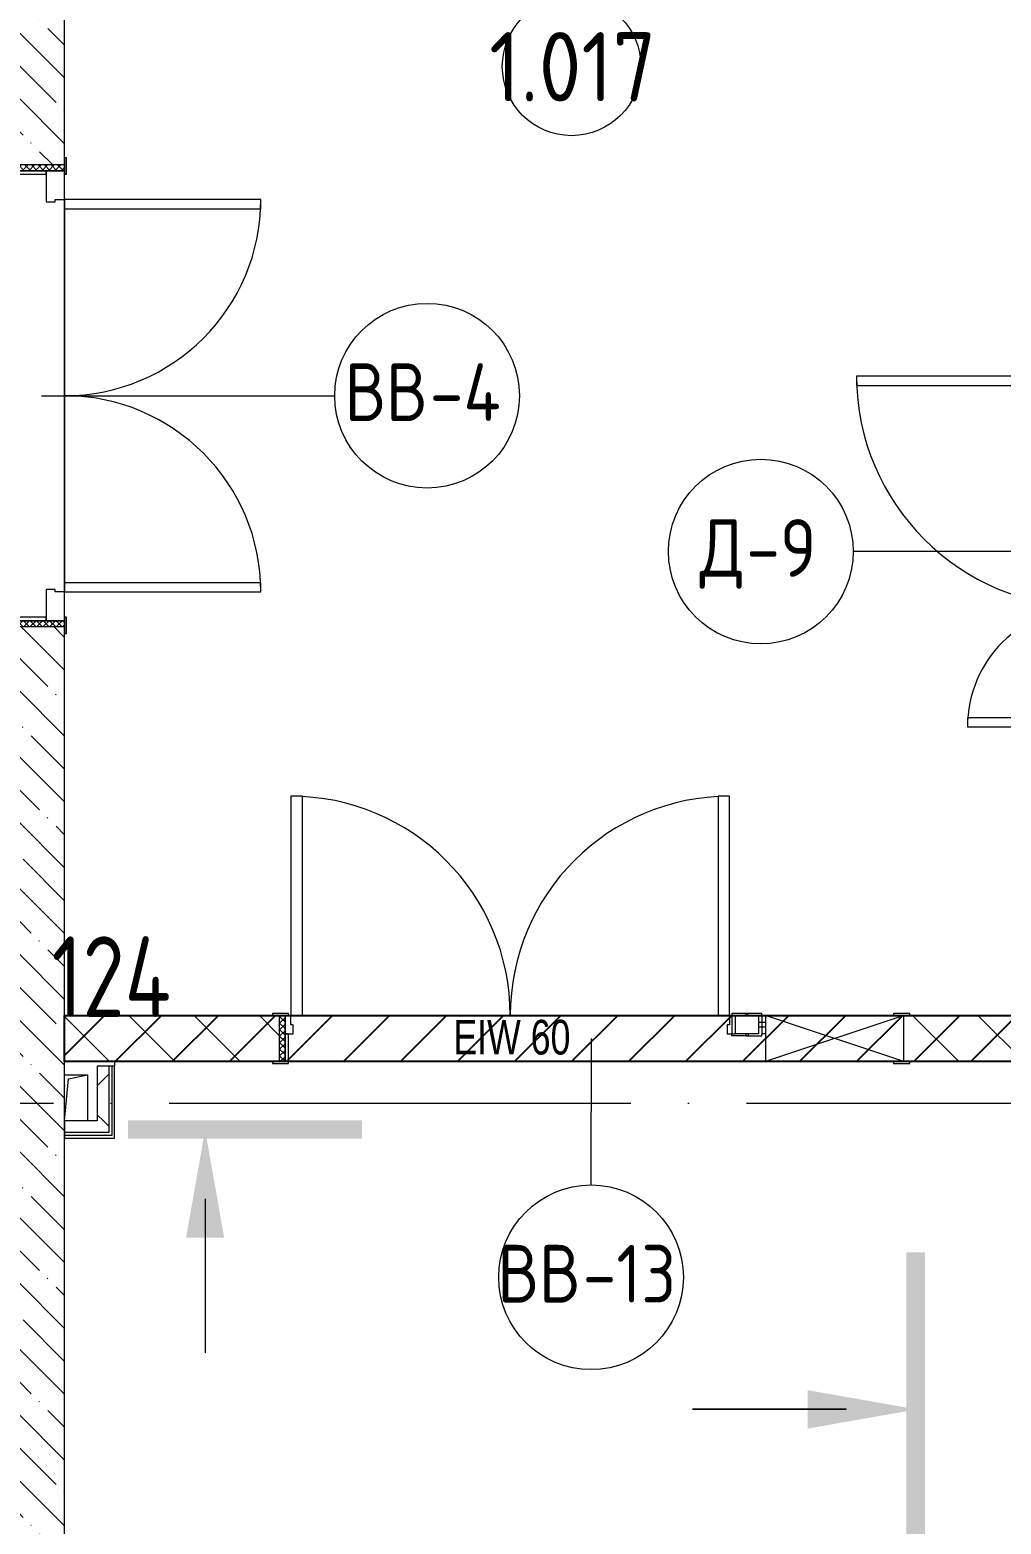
# Model space of a CAD drawing. Header units: millimetres. Extents: x -68946 to 690821, y -552984 to 293768.
# Drawn here: x 81638 to 85844, y 43701 to 50175 of the extents above; entities that cross this region are included whole.
import ezdxf

# ---------------------------------------------------------------- set-up
doc = ezdxf.new("R2010")
doc.units = ezdxf.units.MM
doc.linetypes.add('ADSK_Линия сетки', pattern=[2500, 2000, -250, 0, -250])
doc.linetypes.add('ADSK_Скрыто', pattern=[600, 300, -300])
for name, color, linetype, lineweight in [('0) блоки', 250, 'Continuous', 25), ('A-AREA-____-IDEN', 250, 'Continuous', 9), ('A-DETL-GENF-OTLN', 250, 'Continuous', 5), ('A-DOOR-____-IDEN', 250, 'Continuous', 9), ('A-DOOR-____-MCUT', 250, 'Continuous', 5), ('A-DOOR-____-OTLN', 250, 'Continuous', 5), ('A-DOOR-FRAM-MCUT', 250, 'Continuous', 5), ('A-DOOR-FRAM-OTLN', 250, 'Continuous', 5), ('A-DOOR-GLAZ-MCUT', 250, 'Continuous', 5), ('A-FLOR-____-OTLN', 250, 'Continuous', 9), ('A-GLAZ-____-OTLN', 250, 'Continuous', 5), ('A-WALL-____-MCUT', 250, 'Continuous', 13), ('A-WALL-____-PATT', 250, 'Continuous', 13), ('A-WALL-FNSH-MCUT', 250, 'Continuous', 13), ('G-____-____-SYMB', 250, 'ADSK_Скрыто', 9), ('I-WALL-____-OTLN', 250, 'Continuous', 9), ('S-GRID-____-OTLN', 250, 'Continuous', 9)]:
    doc.layers.add(name, color=color, linetype=linetype, lineweight=lineweight)
doc.styles.add('Arial Narrow', font='ARIALN.TTF', dxfattribs={"width": 0.9, "height": 150})
doc.styles.add('GOST Common_1', font='', dxfattribs={"width": 0.9, "height": 250})
doc.styles.add('GOST Common_2', font='', dxfattribs={"width": 0.8, "height": 350})
doc.styles.add('ISOCPEUR_1', font='isocpeur.ttf', dxfattribs={"width": 0.9, "height": 250})
doc.styles.get('GOST Common_1').set_extended_font_data('GOST Common')
doc.styles.get('GOST Common_2').set_extended_font_data('GOST Common')
pattern_1 = [(45, (12287.91, -0.0006), (-141.42136, 141.42136), []), (135, (12287.91, -0.0006), (-141.42136, -141.42136), [])]

# ---------------------------------------------------------------- blocks, each defined once
blk = doc.blocks.new('Разрез - Номер вида спереди_3_5 мм-32550530-АР1_Кладочный план 1 этажа С2и3')
at = {"layer": 'G-____-____-SYMB', "linetype": 'Continuous'}
for points in [[(9.798, 0.404), (9.798, -0.394), (-0.333, -0.394), (-0.333, 0.404)], [(2.176, -4.675), (3, 0), (3.824, -4.675)]]:
    blk.add_hatch(color=256, dxfattribs=at).paths.add_polyline_path(points)
at = {"layer": 'G-____-____-SYMB', "linetype": 'Continuous', "lineweight": 20}
blk.add_line((3, -3), (3, -9.663), dxfattribs=at)
blk = doc.blocks.new('Разрез - Номер вида сзади_3_5 мм-32550532-АР1_Кладочный план 1 этажа С2и3')
at = {"layer": 'G-____-____-SYMB', "linetype": 'Continuous'}
for points in [[(9.798, 0.404), (9.798, -0.394), (-0.333, -0.394), (-0.333, 0.404)], [(2.176, -4.675), (3, 0), (3.824, -4.675)]]:
    blk.add_hatch(color=256, dxfattribs=at).paths.add_polyline_path(points)
at = {"layer": 'G-____-____-SYMB', "linetype": 'Continuous', "lineweight": 20}
blk.add_line((3, -3), (3, -9.663), dxfattribs=at)
blk = doc.blocks.new('Дверь_СКБ_2Ст_Внутренняя1 - Н_Д-9_1700x2100h_Умывальные-42040164-АР1_Маркировочный план 1 этажа С2и3')
at = {"layer": 'A-DOOR-____-OTLN'}
h = blk.add_hatch(dxfattribs=at)
h.set_pattern_fill('FP_24', color=256, style=0, pattern_type=2)
h.set_pattern_definition([(135, (1491.41, 164.685), (-14.14214, -14.14214), []), (225, (1491.41, 164.685), (14.14214, -14.14214), [])])
h.paths.add_polyline_path([(797.5, -100), (832.5, -100), (832.5, 100), (797.5, 100), (797.5, 25.4)])
at = {"layer": 'A-DOOR-FRAM-OTLN'}
h = blk.add_hatch(dxfattribs=at)
h.set_pattern_fill('FP_25', color=256, style=0, pattern_type=2)
h.set_pattern_definition([(45, (-631.384, 164.685), (-14.1421, 14.1421), []), (135, (-631.384, 164.685), (-14.1421, -14.1421), [])])
h.paths.add_polyline_path([(-807.5, 100), (-807.5, -100), (-772.5, -100), (-772.5, 100)])
at = {"layer": 'A-DOOR-____-MCUT'}
for p, q in [((772.5, 1100), (732.5, 1100)), ((732.5, 1100), (732.5, 100)), ((772.5, 100), (772.5, 1100)), ((-747.5, 620), (-747.5, 100)), ((-707.5, 620), (-747.5, 620)), ((-707.5, 100), (-707.5, 620)), ((-747.5, 100), (-707.5, 100)), ((732.5, 100), (772.5, 100))]:
    blk.add_line(p, q, dxfattribs=at)
at = {"layer": 'A-DOOR-____-OTLN'}
for centre, radius, start, end in [((772.5, 100), 1000, 90, 180), ((-747.5, 100), 520, 0, 90)]:
    blk.add_arc(centre, radius, start, end, dxfattribs=at)
at = {"layer": 'A-DOOR-FRAM-MCUT'}
for p, q in [((-757.5, 108), (-827.5, 108)), ((-827.5, 108), (-827.5, 100)), ((-827.5, 100), (-757.5, 100)), ((-772.5, 100), (-807.5, 100)), ((-807.5, 100), (-807.5, -100)), ((-747.5, 100), (-772.5, 100)), ((-772.5, 100), (-772.5, 20)), ((-772.5, -100), (-772.5, 100)), ((-757.5, 100), (-772.5, 100)), ((-772.5, 100), (-772.5, 99)), ((-772.5, 99), (-757.5, 99)), ((-757.5, 100), (-757.5, 108)), ((-757.5, 99), (-757.5, 100)), ((-747.5, 60), (-747.5, 100)), ((772.5, 100), (772.5, 60)), ((797.5, 100), (772.5, 100)), ((852.5, 108), (782.5, 108)), ((782.5, 108), (782.5, 100)), ((797.5, 100), (782.5, 100)), ((782.5, 100), (782.5, 99)), ((782.5, 100), (852.5, 100)), ((782.5, 99), (797.5, 99)), ((797.5, 20), (797.5, 100)), ((832.5, 100), (797.5, 100)), ((797.5, 100), (797.5, -100)), ((797.5, 99), (797.5, 100)), ((832.5, -100), (832.5, 100)), ((852.5, 100), (852.5, 108)), ((-772.5, 20), (-737.5, 20)), ((-757.5, 20), (-772.5, 20)), ((-772.5, 20), (-772.5, -100)), ((-757.5, -100), (-757.5, 20)), ((-737.5, 60), (-747.5, 60)), ((-737.5, 20), (-737.5, 60)), ((772.5, 60), (762.5, 60)), ((762.5, 60), (762.5, 20)), ((762.5, 20), (797.5, 20)), ((797.5, 20), (782.5, 20)), ((782.5, 20), (782.5, -100)), ((797.5, -100), (797.5, 20)), ((-757.5, -100), (-827.5, -100)), ((-827.5, -100), (-827.5, -108)), ((-827.5, -108), (-757.5, -108)), ((-807.5, -100), (-772.5, -100)), ((-772.5, -100), (-757.5, -100)), ((-757.5, -108), (-757.5, -100)), ((782.5, -100), (797.5, -100)), ((852.5, -100), (782.5, -100)), ((782.5, -100), (782.5, -108)), ((782.5, -108), (852.5, -108)), ((797.5, -100), (832.5, -100)), ((852.5, -108), (852.5, -100))]:
    blk.add_line(p, q, dxfattribs=at)
blk = doc.blocks.new('Дверь_СКБ_2Ст_Внутренняя1 - Н_ВВ-4_2000x2600h_Фрамуга сверху-42013410-АР1_Маркировочный план 1 этажа С2и3')
at = {"layer": 'A-DOOR-____-OTLN'}
h = blk.add_hatch(dxfattribs=at)
h.set_pattern_fill('FP_17', color=256, style=0, pattern_type=2)
h.set_pattern_definition([(135, (1301.41, 164.685), (-14.1421, -14.1421), []), (225, (1301.41, 164.685), (14.1421, -14.1421), [])])
h.paths.add_polyline_path([(1012.5, 60), (1012.5, 100), (987.5, 100), (987.5, -100), (1012.5, -100), (1012.5, 20)])
at = {"layer": 'A-DOOR-FRAM-OTLN'}
h = blk.add_hatch(dxfattribs=at)
h.set_pattern_fill('FP_18', color=256, style=0, pattern_type=2)
h.set_pattern_definition([(45, (-821.384, 164.685), (-14.1421, 14.1421), []), (135, (-821.384, 164.685), (-14.1421, -14.1421), [])])
h.paths.add_polyline_path([(-962.5, 37.3), (-962.5, 100), (-987.5, 100), (-987.5, -100), (-962.5, -100), (-962.5, 20)])
at = {"layer": 'A-DOOR-____-MCUT'}
for p, q in [((-837.5, 950), (-837.5, 100)), ((-797.5, 950), (-837.5, 950)), ((-797.5, 100), (-797.5, 950)), ((862.5, 950), (822.5, 950)), ((822.5, 950), (822.5, 100)), ((862.5, 100), (862.5, 950)), ((-837.5, 100), (-797.5, 100)), ((822.5, 100), (862.5, 100))]:
    blk.add_line(p, q, dxfattribs=at)
at = {"layer": 'A-DOOR-____-OTLN'}
for centre, start, end in [((-837.5, 100), 0, 90), ((862.5, 100), 90, 180)]:
    blk.add_arc(centre, 850, start, end, dxfattribs=at)
at = {"layer": 'A-DOOR-FRAM-MCUT'}
for p, q in [((-947.5, 108), (-1017.5, 108)), ((-1017.5, 108), (-1017.5, 100)), ((-1017.5, 100), (-947.5, 100)), ((-962.5, 100), (-987.5, 100)), ((-987.5, 100), (-987.5, -100)), ((-837.5, 100), (-962.5, 100)), ((-962.5, 100), (-962.5, 20)), ((-962.5, -100), (-962.5, 100)), ((-947.5, 100), (-962.5, 100)), ((-962.5, 100), (-962.5, 99)), ((-962.5, 99), (-947.5, 99)), ((-947.5, 100), (-947.5, 108)), ((-947.5, 99), (-947.5, 100)), ((-837.5, 60), (-837.5, 100)), ((862.5, 100), (862.5, 60)), ((987.5, 100), (862.5, 100)), ((1042.5, 108), (972.5, 108)), ((972.5, 108), (972.5, 100)), ((987.5, 100), (972.5, 100)), ((972.5, 100), (972.5, 99)), ((972.5, 100), (1042.5, 100)), ((972.5, 99), (987.5, 99)), ((987.5, 20), (987.5, 100)), ((1012.5, 100), (987.5, 100)), ((987.5, 100), (987.5, -100)), ((987.5, 99), (987.5, 100)), ((1012.5, -100), (1012.5, 100)), ((1042.5, 100), (1042.5, 108)), ((-962.5, 20), (-827.5, 20)), ((-947.5, 20), (-962.5, 20)), ((-962.5, 20), (-962.5, -100)), ((-947.5, -100), (-947.5, 20)), ((-827.5, 60), (-837.5, 60)), ((-827.5, 20), (-827.5, 60)), ((862.5, 60), (852.5, 60)), ((852.5, 60), (852.5, 20)), ((852.5, 20), (987.5, 20)), ((987.5, 20), (972.5, 20)), ((972.5, 20), (972.5, -100)), ((987.5, -100), (987.5, 20)), ((-947.5, -100), (-1017.5, -100)), ((-1017.5, -100), (-1017.5, -108)), ((-1017.5, -108), (-947.5, -108)), ((-987.5, -100), (-962.5, -100)), ((-962.5, -100), (-947.5, -100)), ((-947.5, -108), (-947.5, -100)), ((972.5, -100), (987.5, -100)), ((1042.5, -100), (972.5, -100)), ((972.5, -100), (972.5, -108)), ((972.5, -108), (1042.5, -108)), ((987.5, -100), (1012.5, -100)), ((1042.5, -108), (1042.5, -100))]:
    blk.add_line(p, q, dxfattribs=at)
blk = doc.blocks.new('_Wn_-As_OpeningMEP_floor__Rectangular - _Wn_-As_OpeningMEP_floor__Rectangular-34851889-АР1_Маркировочный план 1 этажа С2и3')
at = {"layer": 'A-DETL-GENF-OTLN', "lineweight": 5}
for p, q in [((-50, -50), (-32.3, 132.3)), ((-32.3, 132.3), (50, 150))]:
    blk.add_line(p, q, dxfattribs=at)
blk = doc.blocks.new('Дверь_СКБ_2Ст_Фрамуга2 - Н_ВВ-13_2700x2600h_Коридоры-42037136-АР1_Маркировочный план 1 этажа С2и3')
at = {"layer": 'A-DOOR-FRAM-OTLN'}
h = blk.add_hatch(dxfattribs=at)
h.set_pattern_fill('FP_157', color=256, style=0, pattern_type=2)
h.set_pattern_definition([(45, (-1171.384, 164.685), (-14.1421, 14.1421), []), (135, (-1171.384, 164.685), (-14.1421, -14.1421), [])])
h.paths.add_polyline_path([(-1337.5, -100), (-1312.5, -100), (-1312.5, 100), (-1337.5, 100)])
at = {"layer": 'A-DOOR-____-MCUT'}
for p, q in [((-1287.5, 1050), (-1287.5, 100)), ((-1237.5, 1050), (-1287.5, 1050)), ((-1237.5, 100), (-1237.5, 1050)), ((612.5, 1050), (562.5, 1050)), ((562.5, 1050), (562.5, 100)), ((612.5, 100), (612.5, 1050)), ((-1287.5, 100), (-1237.5, 100)), ((562.5, 100), (612.5, 100))]:
    blk.add_line(p, q, dxfattribs=at)
at = {"layer": 'A-DOOR-____-OTLN'}
for centre, start, end in [((-1287.5, 100), 0, 90), ((612.5, 100), 90, 180)]:
    blk.add_arc(centre, 950, start, end, dxfattribs=at)
at = {"layer": 'A-DOOR-FRAM-MCUT'}
for p, q in [((-1297.5, 108), (-1367.5, 108)), ((-1367.5, 108), (-1367.5, 100)), ((-1367.5, 100), (-1297.5, 100)), ((-1312.5, 100), (-1337.5, 100)), ((-1337.5, 100), (-1337.5, -100)), ((-1287.5, 100), (-1312.5, 100)), ((-1312.5, 100), (-1312.5, 20)), ((-1312.5, -100), (-1312.5, 100)), ((-1297.5, 100), (-1297.5, 108)), ((-1287.5, 60), (-1287.5, 100)), ((612.5, 100), (612.5, 60)), ((637.5, 100), (612.5, 100)), ((622.5, 108), (622.5, 100)), ((692.5, 108), (622.5, 108)), ((622.5, 100), (622.5, 20)), ((737.5, 100), (637.5, 100)), ((637.5, 20), (637.5, 100)), ((637.5, 20), (637.5, 100)), ((682.5, 108), (682.5, 100)), ((752.5, 108), (682.5, 108)), ((692.5, 100), (692.5, 108)), ((737.5, 100), (737.5, 20)), ((752.5, 100), (752.5, 108)), ((752.5, 100), (752.5, 20)), ((752.5, 100), (767.5, 100)), ((1392.5, 108), (1322.5, 108)), ((1322.5, 108), (1322.5, 100)), ((1367.5, 100), (1392.5, 100)), ((1392.5, 100), (1392.5, 108)), ((-1312.5, 20), (-1277.5, 20)), ((-1297.5, 20), (-1312.5, 20)), ((-1312.5, 20), (-1312.5, -100)), ((-1297.5, -100), (-1297.5, 20)), ((-1277.5, 60), (-1287.5, 60)), ((-1277.5, 20), (-1277.5, 60)), ((612.5, 60), (602.5, 60)), ((602.5, 60), (602.5, 20)), ((602.5, 20), (637.5, 20)), ((622.5, 12), (622.5, 20)), ((692.5, 12), (622.5, 12)), ((737.5, 20), (637.5, 20)), ((682.5, 20), (682.5, 12)), ((682.5, 12), (752.5, 12)), ((692.5, 20), (692.5, 12)), ((752.5, 12), (752.5, 20)), ((767.5, 20), (752.5, 20)), ((-1297.5, -100), (-1367.5, -100)), ((-1367.5, -100), (-1367.5, -108)), ((-1367.5, -108), (-1297.5, -108)), ((-1337.5, -100), (-1312.5, -100)), ((-1312.5, -100), (-1297.5, -100)), ((-1297.5, -108), (-1297.5, -100)), ((1322.5, -100), (1322.5, -108)), ((1322.5, -108), (1392.5, -108)), ((1392.5, -100), (1367.5, -100)), ((1392.5, -108), (1392.5, -100))]:
    blk.add_line(p, q, dxfattribs=at)
at = {"layer": 'A-DOOR-GLAZ-MCUT'}
for p, q in [((767.5, 70), (737.5, 70)), ((767.5, 50), (737.5, 50))]:
    blk.add_line(p, q, dxfattribs=at)
blk = doc.blocks.new('_Wn_-As_OpeningMEP_wall__Rectangular - _Wn_-As_OpeningMEP_wall__Rectangular-35710610-АР1_Маркировочный план 1 этажа С2и3')
at = {"layer": 'A-DETL-GENF-OTLN', "lineweight": 5}
for p, q in [((300, -100), (-300, 100)), ((300, 100), (-300, -100)), ((-300, 100), (-300, -100)), ((300, 100), (-300, 100)), ((-300, 100), (-300, -100)), ((300, -100), (300, 100)), ((300, -100), (300, 100)), ((-300, -100), (300, -100))]:
    blk.add_line(p, q, dxfattribs=at)
blk = doc.blocks.new('AAR_СКБ_Марка_Помещения_мал - Номер-28977439-АР1_Маркировочный план 1 этажа С2и3')
at = {"layer": 'A-AREA-____-IDEN'}
blk.add_circle((-0.028, 0), 3, dxfattribs=at)
blk = doc.blocks.new('ADSK_Марка_Дверь - Типоразмер_ADSK_Марка-30565456-АР1_Маркировочный план 1 этажа С2и3')
at = {"layer": 'A-DOOR-____-IDEN'}
blk.add_circle((0, 0), 4, dxfattribs=at)

msp = doc.modelspace()

# ---------------------------------------------------------------- hatches: boundary and pattern name
at = {"layer": '0) блоки'}
h = msp.add_hatch(dxfattribs=at)
h.set_pattern_fill('ANSI31', color=256, scale=55)
h.paths.add_polyline_path([(86217.9138, 45905), (86417.9138, 45905), (86417.9138, 49974.9403), (86217.9138, 49974.9403)])
h.paths.add_polyline_path([(89887.8919, 49975), (90087.8919, 49975), (90087.8919, 45905), (89887.8919, 45905)])
h.paths.add_polyline_path([(81787.9138, 45905), (86217.9138, 45905), (86217.9138, 45705), (81787.9138, 45705)])
at = {"layer": 'A-WALL-____-PATT', "lineweight": 15, "true_color": 0x000000}
h = msp.add_hatch(dxfattribs=at)
h.set_pattern_fill('FP_1', color=18, style=0, pattern_type=2)
h.set_pattern_definition([(135, (12287.91, -0.0006), (-142.5612, -142.5612), []), (135, (12430.48, -0.0006), (-142.5612, -142.5612), [252.016, -50.403, 3.353, -47.05])])
h.paths.add_polyline_path([(81765.8237, 43325), (81787.9138, 43325), (81787.9138, 47590), (81587.9138, 47590), (81587.9138, 43325)])
h.paths.add_polyline_path([(81724.8095, 49590), (81787.9138, 49590), (81787.5008, 51374.9397), (81587.9138, 51374.9397), (81587.9138, 49590)])
h = msp.add_hatch(dxfattribs=at)
h.set_pattern_fill('FP_2', color=18, style=0, pattern_type=2)
h.set_pattern_definition([(135, (12287.91, -0.0006), (-141.42136, -141.42136), [])])
h.paths.add_polyline_path([(85447.9138, 45705), (86217.9138, 45705), (86217.6543, 45905), (85422.9138, 45904.9403), (85422.9138, 45705)])
h.paths.add_polyline_path([(81788.1983, 45705), (82717.9138, 45705), (82717.9138, 45905), (81787.9138, 45905), (81787.9138, 45705)])
h = msp.add_hatch(dxfattribs=at)
h.set_pattern_fill('FP_83', color=18, style=0, pattern_type=2)
h.set_pattern_definition(pattern_1)
h.paths.add_polyline_path([(81979.9138, 45448.2182), (81979.9138, 45685), (81929.9138, 45685), (81929.9138, 45448.2182)])
h = msp.add_hatch(dxfattribs=at)
h.set_pattern_fill('FP_83', color=18, style=0, pattern_type=2)
h.set_pattern_definition(pattern_1)
h.paths.add_polyline_path([(81929.9138, 45398.2182), (81979.9138, 45398.2182), (81979.9138, 45448.2182), (81787.9138, 45448.2182), (81787.9138, 45398.2182), (81889.9258, 45398.2182)])

# ---------------------------------------------------------------- linework, layer by layer
at = {"layer": '0) блоки'}
msp.add_lwpolyline([(81787.9138, 45905), (86217.9138, 45905), (86217.9138, 45705), (81787.9138, 45705)], close=True, dxfattribs=at)
msp.add_lwpolyline([(81787.9138, 45905), (86217.9138, 45904.9403)], dxfattribs=at)
at = {"layer": 'A-DOOR-____-IDEN', "color": 18, "true_color": 0x000000}
for p, q in [((81687.9138, 48590), (82957.9138, 48590)), ((86317.9138, 47914.9994), (85203.1151, 47914.9994)), ((84067.9138, 45805), (84067.4638, 45170.7578))]:
    msp.add_line(p, q, dxfattribs=at)
at = {"layer": 'A-FLOR-____-OTLN', "color": 18, "lineweight": 5, "true_color": 0x000000}
for p, q in [((81787.9138, 49400), (81787.9138, 47780)), ((81787.9138, 47780), (81787.9138, 49400)), ((82817.9138, 45905), (84617.9138, 45905)), ((84692.9138, 45905), (84822.9138, 45905)), ((82004.9138, 45705), (82004.9138, 45685)), ((81787.9138, 45648.2182), (81887.9138, 45648.2182)), ((81887.9138, 45648.2182), (81887.9138, 45448.2182))]:
    msp.add_line(p, q, dxfattribs=at)
at = {"layer": 'A-WALL-____-MCUT', "color": 18, "lineweight": 15, "true_color": 0x000000}
for p, q in [((81787.9138, 49620), (81787.9138, 51374.9397)), ((81787.9138, 43325), (81787.9138, 47560)), ((82687.9138, 45905), (81787.9138, 45905)), ((81787.9138, 45905), (81787.9138, 45705)), ((86417.9138, 45905), (85447.9138, 45905)), ((81787.9138, 45705), (82687.9138, 45705)), ((85447.9138, 45705), (86217.9138, 45705)), ((81979.9138, 45685), (81929.9138, 45685)), ((81929.9138, 45685), (81929.9138, 45448.2182)), ((81979.9138, 45685), (81979.9138, 45398.2182)), ((81992.4138, 45685), (81992.4138, 45385.7182)), ((81929.9138, 45448.2182), (81787.9138, 45448.2182)), ((81787.9138, 45448.2182), (81787.9138, 45398.2182)), ((81979.9138, 45398.2182), (81787.9138, 45398.2182)), ((81992.4138, 45385.7182), (81787.9138, 45385.7182))]:
    msp.add_line(p, q, dxfattribs=at)
at = {"layer": 'A-WALL-FNSH-MCUT', "lineweight": 15}
for p, q in [((82004.9138, 45685), (81979.9138, 45685)), ((82004.9138, 45373.2182), (82004.9138, 45685)), ((81787.9138, 45398.2182), (81787.9138, 45373.2182)), ((81787.9138, 45373.2182), (82004.9138, 45373.2182))]:
    msp.add_line(p, q, dxfattribs=at)
at = {"layer": 'I-WALL-____-OTLN', "color": 18, "lineweight": 15, "true_color": 0x000000}
msp.add_line((84822.9138, 45705), (82757.9138, 45705), dxfattribs=at)
at = {"layer": 'S-GRID-____-OTLN', "color": 18, "linetype": 'ADSK_Линия сетки', "true_color": 0x000000}
for p, q in [((81787.9138, -1649.5356), (81787.9138, 59932.0045)), ((77240.3519, 45525), (168626.8279, 45525))]:
    msp.add_line(p, q, dxfattribs=at)

# ---------------------------------------------------------------- block references
at = {"layer": 'A-AREA-____-IDEN', "color": 18, "true_color": 0x000000, "xscale": 99.99999999999993, "yscale": 99.99999999999993, "zscale": 99.99999999999993}
msp.add_blockref('AAR_СКБ_Марка_Помещения_мал - Номер-28977439-АР1_Маркировочный план 1 этажа С2и3', (83986.4445, 50016.6071), dxfattribs=at)
at = {"layer": 'A-DOOR-____-IDEN', "color": 18, "true_color": 0x000000, "xscale": 99.99999999999993, "yscale": 99.99999999999993, "zscale": 99.99999999999993}
for p in [(83357.9138, 48590), (84803.1151, 47914.9994), (84067.9212, 44770.7578)]:
    msp.add_blockref('ADSK_Марка_Дверь - Типоразмер_ADSK_Марка-30565456-АР1_Маркировочный план 1 этажа С2и3', p, dxfattribs=at)
at = {"layer": 'A-DOOR-____-OTLN', "color": 18, "true_color": 0x000000}
for name, p, rotation in [('Дверь_СКБ_2Ст_Внутренняя1 - Н_ВВ-4_2000x2600h_Фрамуга сверху-42013410-АР1_Маркировочный план 1 этажа С2и3', (81687.9138, 48602.5), 269.9999999999999), ('Дверь_СКБ_2Ст_Внутренняя1 - Н_Д-9_1700x2100h_Умывальные-42040164-АР1_Маркировочный план 1 этажа С2и3', (86317.9138, 47902.4994), 89.9999999999999)]:
    msp.add_blockref(name, p, dxfattribs=dict(at, rotation=rotation))
msp.add_blockref('Дверь_СКБ_2Ст_Фрамуга2 - Н_ВВ-13_2700x2600h_Коридоры-42037136-АР1_Маркировочный план 1 этажа С2и3', (84055.4138, 45805), dxfattribs=at)
at = {"layer": 'A-GLAZ-____-OTLN', "color": 18, "true_color": 0x000000}
for name, p in [('_Wn_-As_OpeningMEP_wall__Rectangular - _Wn_-As_OpeningMEP_wall__Rectangular-35710610-АР1_Маркировочный план 1 этажа С2и3', (85122.9138, 45805)), ('_Wn_-As_OpeningMEP_floor__Rectangular - _Wn_-As_OpeningMEP_floor__Rectangular-34851889-АР1_Маркировочный план 1 этажа С2и3', (81837.9138, 45498.2182))]:
    msp.add_blockref(name, p, dxfattribs=at)
at = {"layer": 'G-____-____-SYMB', "linetype": 'Continuous', "xscale": 99.99999999999993, "yscale": 99.99999999999993, "zscale": 99.99999999999993}
msp.add_blockref('Разрез - Номер вида сзади_3_5 мм-32550532-АР1_Кладочный план 1 этажа С2и3', (82096.6577, 45410.2104), dxfattribs=at)
at = {"layer": 'G-____-____-SYMB', "linetype": 'Continuous', "lineweight": 40, "extrusion": (0, 0, -1), "xscale": 99.99999999999993, "yscale": 99.99999999999993, "zscale": 99.99999999999993, "rotation": 90.00000000000053}
msp.add_blockref('Разрез - Номер вида спереди_3_5 мм-32550530-АР1_Кладочный план 1 этажа С2и3', (-85473.3033, 43899.3307), dxfattribs=at)
at = {"layer": 'G-____-____-SYMB', "linetype": 'Continuous', "xscale": 99.99999999999993, "yscale": 99.99999999999993, "zscale": 99.99999999999993, "rotation": 269.9999999999996}
msp.add_blockref('Разрез - Номер вида сзади_3_5 мм-32550532-АР1_Кладочный план 1 этажа С2и3', (85473.3033, 44497.5088), dxfattribs=at)

# ---------------------------------------------------------------- texts
at = {"layer": 'A-AREA-____-IDEN', "color": 18, "true_color": 0x000000, "insert": (83626.5054, 50165.2669), "char_height": 300, "width": 564.388, "attachment_point": 1, "style": 'ISOCPEUR_1'}
msp.add_mtext('1.017', dxfattribs=at)
at = {"layer": 'A-DOOR-____-IDEN', "color": 18, "true_color": 0x000000, "attachment_point": 1}
for s, insert, char_height, width, style in [('ВВ', (83000.1564, 48730.4506), 250, 447.341625, 'GOST Common_1'), ('-4', (83369.2502, 48730.4506), 250, 411.265687, 'GOST Common_1'), ('\\fGOST Common|b0|i0|c204|p34|;\\W.9;Д', (84537.6077, 48055.45), 250, 245.316375, 'GOST Common_1'), ('-9', (84740.014, 48055.45), 250, 389.620125, 'GOST Common_1'), ('EIW 60', (83471.5127, 45886.0533), 150, 627.721312, 'Arial Narrow'), ('ВВ', (83662.4638, 44911.2084), 250, 447.341625, 'GOST Common_1'), ('-13', (84031.5576, 44911.2084), 250, 526.708687, 'GOST Common_1')]:
    msp.add_mtext(s, dxfattribs=dict(at, insert=insert, char_height=char_height, width=width, style=style))
at = {"layer": 'G-____-____-SYMB', "linetype": 'Continuous', "insert": (81562.1046, 46247.717), "char_height": 350, "width": 801.6875, "attachment_point": 1, "style": 'GOST Common_2'}
msp.add_mtext(' 124', dxfattribs=at)

doc.saveas('drawing.dxf')
